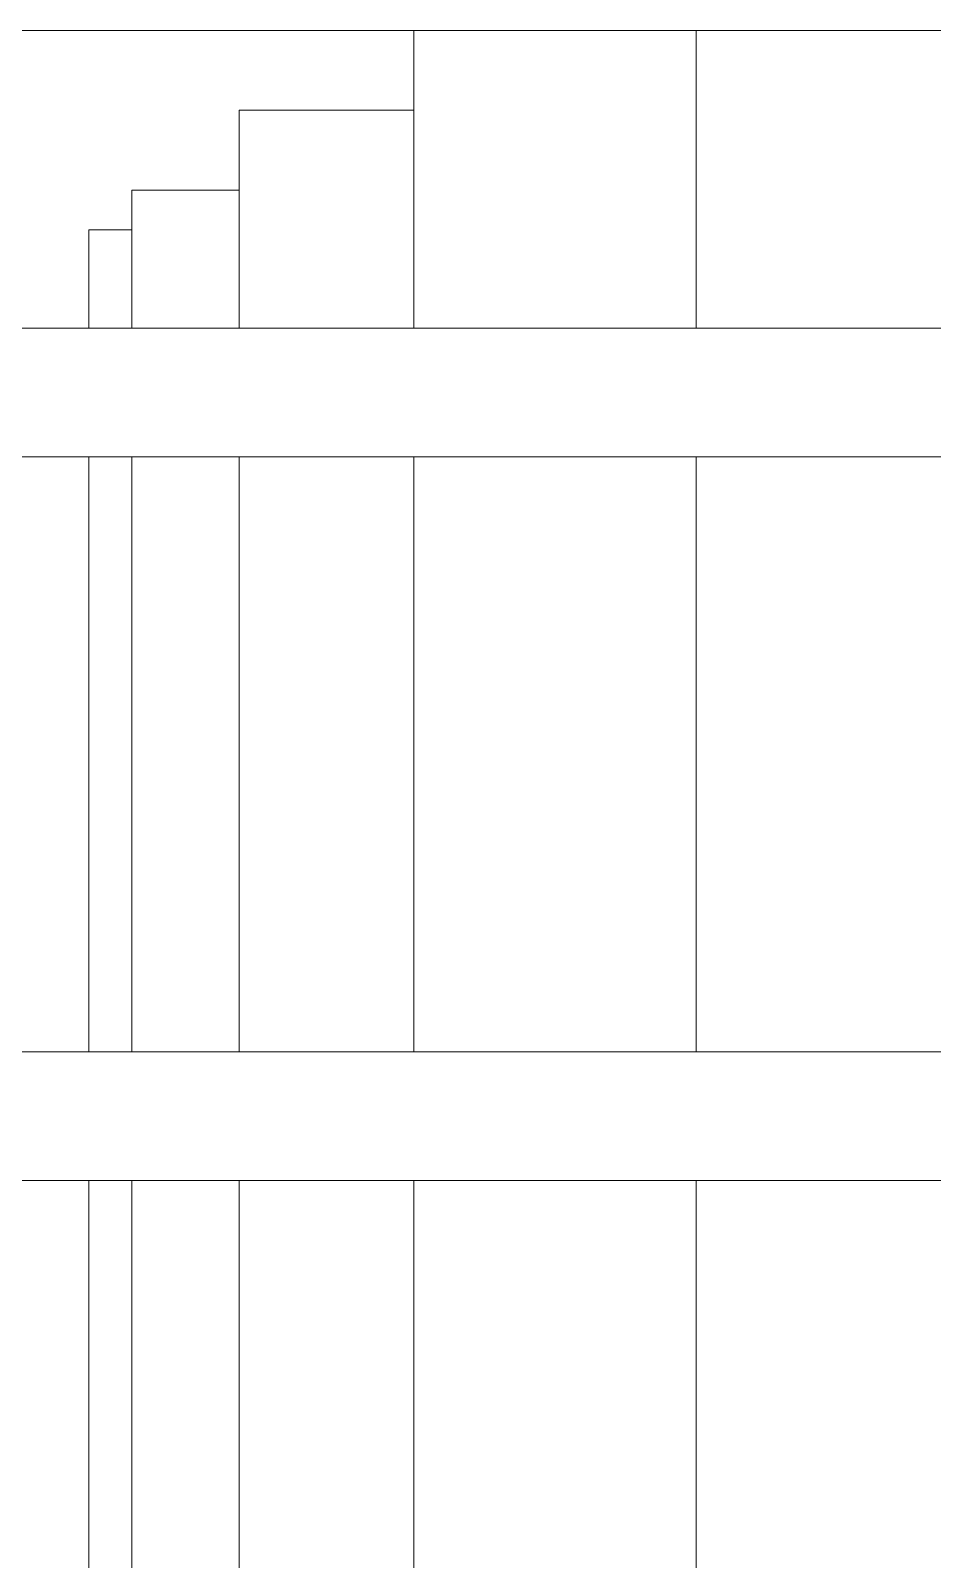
# Model space of a CAD drawing. Header units: millimetres. Extents: x 1341 to 37388, y -13954 to 1849.
# Drawn here: x 29485.3 to 29578.4, y 306.7 to 464.4 of the extents above; entities that cross this region are included whole.
import ezdxf

# ---------------------------------------------------------------- set-up
doc = ezdxf.new("R2010")
doc.units = ezdxf.units.MM
doc.layers.add('COMPONENTE', color=3, linetype='Continuous')

# ---------------------------------------------------------------- blocks, each defined once
blk = doc.blocks.new('TRANFORMADOR_IP00_TRAEL_VISTA_FRONT')
at = {"layer": 'COMPONENTE', "linetype": 'Continuous', "lineweight": 0}
for points in [[(5100.7, 3589.35), (5033.01, 3589.35)], [(5129.8, 3589.35), (5100.7, 3589.35)], [(5100.7, 3558.66), (5100.7, 3589.35)], [(5129.8, 3558.66), (5129.8, 3589.35)], [(5158.9, 3589.35), (5129.8, 3589.35)], [(5100.7, 3581.12), (5082.67, 3581.12)], [(5082.67, 3558.66), (5082.67, 3581.12)], [(5082.67, 3572.9), (5071.6, 3572.9)], [(5071.6, 3558.66), (5071.6, 3572.9)], [(5071.6, 3568.79), (5067.17, 3568.79)], [(5067.17, 3558.66), (5067.17, 3568.79)], [(5213.31, 3558.66), (5045.98, 3558.66)], [(5045.98, 3545.38), (5213.31, 3545.38)], [(5067.17, 3484.02), (5067.17, 3545.38)], [(5071.6, 3484.02), (5071.6, 3545.38)], [(5082.67, 3484.02), (5082.67, 3545.38)], [(5100.7, 3484.02), (5100.7, 3545.38)], [(5129.8, 3484.02), (5129.8, 3545.38)], [(5211.09, 3484.02), (5048.51, 3484.02)], [(5049.46, 3470.73), (5210.14, 3470.73)], [(5067.17, 3420.12), (5067.17, 3470.73)], [(5071.6, 3413.16), (5071.6, 3470.73)], [(5082.67, 3411.9), (5082.67, 3470.73)], [(5100.7, 3377.73), (5100.7, 3470.73)], [(5129.8, 3377.73), (5129.8, 3470.73)]]:
    blk.add_lwpolyline(points, dxfattribs=at)

msp = doc.modelspace()

# ---------------------------------------------------------------- block references
at = {"linetype": 'ByBlock'}
msp.add_blockref('TRANFORMADOR_IP00_TRAEL_VISTA_FRONT', (24424.17, -3124.97), dxfattribs=at)

doc.saveas('drawing.dxf')
